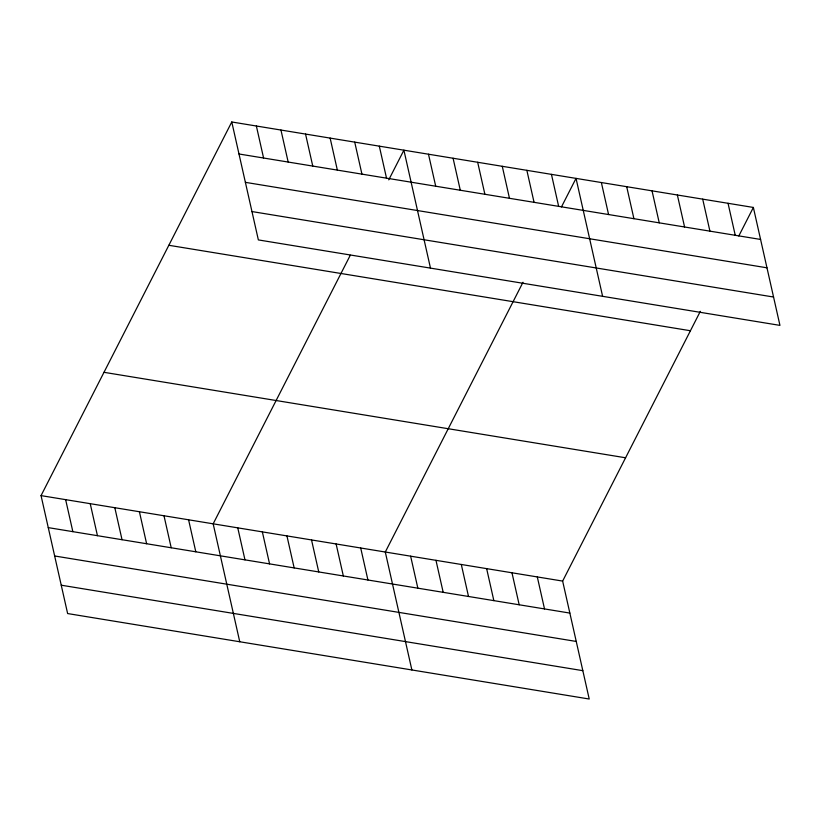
<?xml version="1.0" encoding="UTF-8"?>
<svg xmlns="http://www.w3.org/2000/svg" width="821" height="821" viewBox="0 0 821 821"><rect width="100%" height="100%" fill="white"/><g stroke="black" fill="none" stroke-linecap="round" stroke-linejoin="round"><path stroke-width="1.23" d="M700.334 311.333L562.642 581.083L589.221 699.02L67.63 613.554L41.05 495.617L231.779 121.98L753.37 207.446L779.95 325.383L258.358 239.917L231.779 121.98M350.29 255.218L213.173 523.819L239.753 641.765M388.754 179.861L403.901 150.181L430.481 268.118M522.998 282.28L385.295 552.02L411.875 669.967M561.461 206.923L576.034 178.383L602.614 296.33M738.797 235.986L753.37 207.446M238.993 153.989L760.585 239.445M245.387 182.344L766.978 267.81M251.965 211.561L773.556 297.028M168.839 245.284L690.43 330.74M103.99 372.313L625.581 457.779M41.05 495.617L562.642 581.083M48.265 527.626L569.856 613.082M54.658 555.981L576.239 641.447M61.236 585.199L582.828 670.665M728.032 203.29L735.247 235.299M702.704 199.144L709.919 231.142M677.366 194.988L684.581 226.996M652.038 190.841L659.242 222.84M626.7 186.685L633.915 218.694M601.362 182.539L608.577 214.538M551.445 174.36L558.649 206.358M526.856 170.327L534.061 202.335M502.267 166.294L509.472 198.302M477.678 162.271L484.883 194.279M453.079 158.237L460.294 190.246M537.303 576.927L544.518 608.936M428.49 154.215L435.705 186.213M511.976 572.781L519.18 604.779M486.637 568.625L493.852 600.633M379.312 146.148L386.527 178.157M461.299 564.479L468.514 596.487M354.723 142.125L361.938 174.134M435.972 560.322L443.186 592.331M330.134 138.092L337.349 170.101M410.633 556.176L417.848 588.185M305.545 134.069L312.76 166.068M280.956 130.036L288.171 162.045M360.706 547.997L367.921 579.995M256.368 126.013L263.582 158.012M336.117 543.964L343.332 575.973M311.528 539.941L318.743 571.939M286.94 535.908L294.154 567.916M262.351 531.875L269.565 563.883M237.762 527.852L244.976 559.86M188.584 519.796L195.798 551.794M163.995 515.762L171.209 547.771M139.406 511.729L146.62 543.738M114.817 507.706L122.031 539.715M90.228 503.673L97.442 535.682M65.639 499.65L72.853 531.649"/></g></svg>
